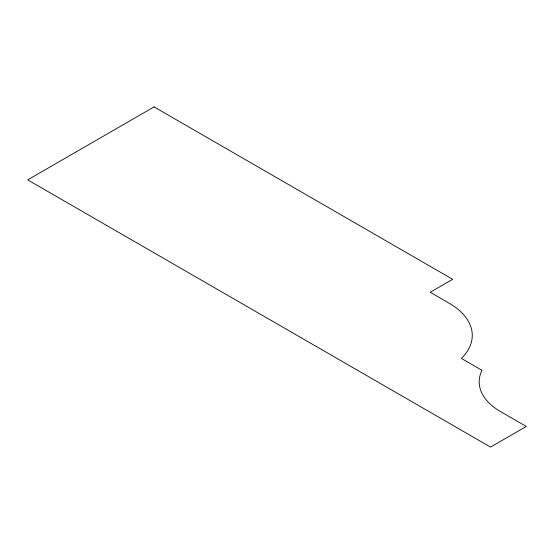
<?xml version="1.0" encoding="UTF-8"?>
<svg xmlns="http://www.w3.org/2000/svg" width="554" height="554" viewBox="0 0 554 554"><rect width="100%" height="100%" fill="white"/><g stroke="black" fill="none" stroke-linecap="round" stroke-linejoin="round"><path stroke-width="0.83" d="M154.067 106.908L27.7 179.863L490.553 447.092L526.3 426.455L500.269 411.428A72.761 42.007 0 0 1 482.001 370.314L461.392 358.417A78.654 45.414 0 0 0 449.024 303.142L430.223 292.283L452.687 279.313L154.067 106.908"/></g></svg>
